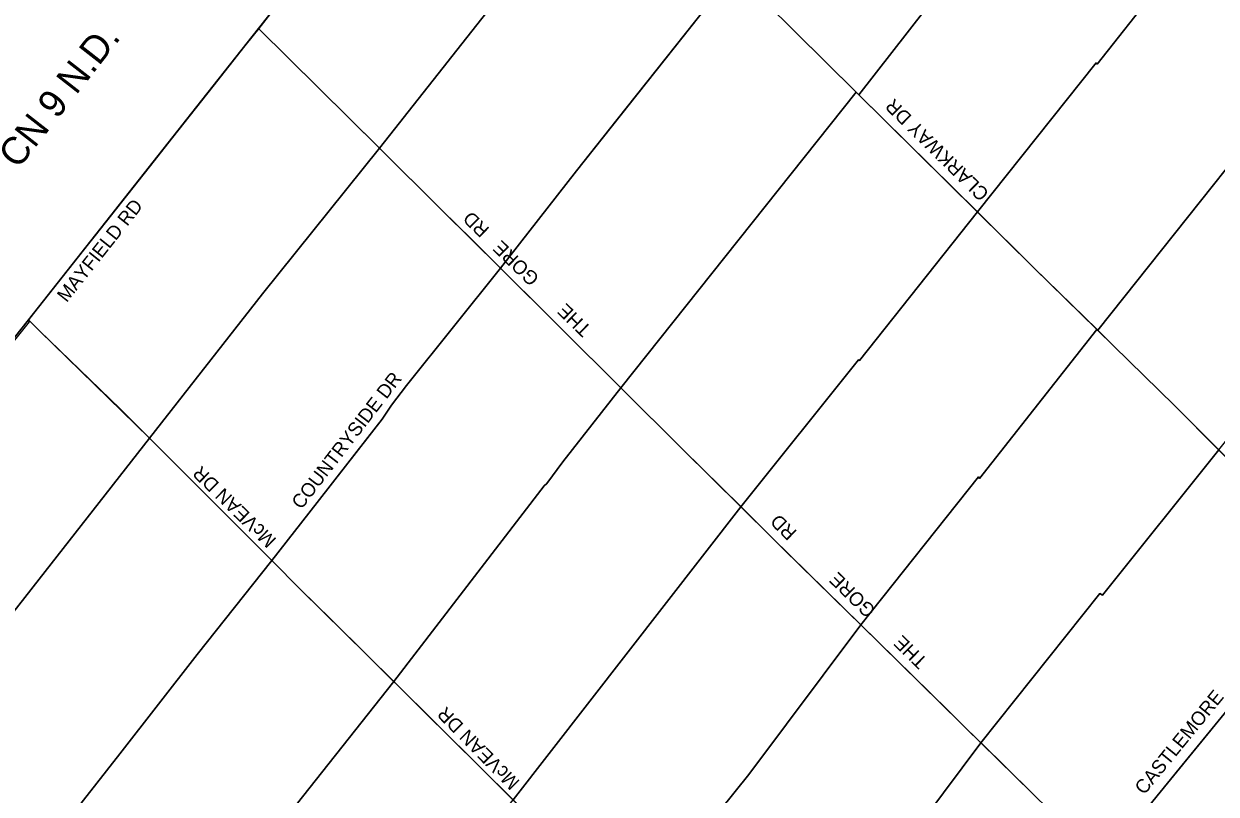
# Model space of a CAD drawing. Extents: x 589464 to 611048, y 4827729 to 4855916.
# Drawn here: x 601490 to 605814, y 4849847 to 4852641 of the extents above; entities that cross this region are included whole.
import ezdxf

# ---------------------------------------------------------------- set-up
doc = ezdxf.new("R2010")
doc.units = 0
for name, color, linetype in [('GIS_LOT_CONCESSION', 7, 'Continuous'), ('GIS_MAJOR_ARTERIAL_STREETS', 7, 'Continuous'), ('GIS_MUN_BDRY', 7, 'Continuous'), ('GIS_TX_LOT_CONCESSION', 7, 'Continuous'), ('GIS_TX_MAJOR_ARTERIAL_STREETS', 7, 'Continuous')]:
    doc.layers.add(name, color=color, linetype=linetype)

msp = doc.modelspace()

# ---------------------------------------------------------------- linework, layer by layer
at = {"layer": 'GIS_LOT_CONCESSION'}
for points in [[(604923.8, 4853910.8), (604066.9, 4852830.6), (604508.8, 4852392.7), (604518.3, 4852383.5), (605355.2, 4853459.1), (605369.9, 4853471.1), (605007.7, 4853827.3)], [(603190.8, 4853700.3), (602990.8, 4853446.6), (602835.2, 4853249.2), (602621.6, 4852978.7), (602341.6, 4852624.7), (602779.4, 4852190.6), (603626.1, 4853264.3), (603618.3, 4853272)], [(605369.9, 4853471.1), (605355.2, 4853459.1), (604518.3, 4852383.5), (604947.7, 4851958.7), (605378.2, 4852500), (605382.7, 4852494.8), (605810.1, 4853038.2)], [(603626.1, 4853264.3), (602779.4, 4852190.6), (603007.6, 4851964.4), (603218.9, 4851755.4), (603494.1, 4852107.8), (604066.9, 4852830.6)], [(605810.1, 4853038.2), (605382.7, 4852494.8), (605378.2, 4852500), (604947.7, 4851958.7), (605152, 4851755.8), (605380.9, 4851532.5), (605384.1, 4851529.4), (606265.5, 4852638), (606259.3, 4852654.1), (606231.2, 4852644.4), (606216.3, 4852644.1), (606203.5, 4852651.3)], [(604066.9, 4852830.6), (603494.1, 4852107.8), (603218.9, 4851755.4), (603436, 4851538.5), (603655.4, 4851320.8), (604508.8, 4852392.7)], [(606265.5, 4852638), (605384.1, 4851529.4), (605441.8, 4851473.2), (605662.2, 4851256.7), (605822.8, 4851096), (606550.8, 4852008), (606404.2, 4852337.5)], [(602341.6, 4852624.7), (601507, 4851567.3), (601546.6, 4851527.5), (601945.9, 4851138.1), (602355, 4851661.7), (602779.4, 4852190.6)], [(604508.8, 4852392.7), (603655.4, 4851320.8), (603880.3, 4851097.5), (604089.7, 4850889.6), (604516.9, 4851422.8), (604520.9, 4851419.5), (604947.7, 4851958.7), (604518.3, 4852383.5)], [(602779.4, 4852190.6), (602355, 4851661.7), (601945.9, 4851138.1), (602389.2, 4850695), (602553.4, 4850904.3), (602789.2, 4851206.8), (602823.7, 4851258.1), (602877.7, 4851328.7), (603218.9, 4851755.4), (603007.6, 4851964.4)], [(604947.7, 4851958.7), (604520.9, 4851419.5), (604516.9, 4851422.8), (604089.7, 4850889.6), (604203.6, 4850776.6), (604525, 4850460.9), (604951.8, 4850997.5), (604954.9, 4850992.5), (605380.9, 4851532.5), (605152, 4851755.8)], [(603218.9, 4851755.4), (602877.7, 4851328.7), (602823.7, 4851258.1), (602789.2, 4851206.8), (602553.4, 4850904.3), (602389.2, 4850695), (602493.1, 4850589.9), (602733.7, 4850352.8), (602831.7, 4850255.4), (603376.5, 4850965.2), (603386.7, 4850973.6), (603444.9, 4851052.5), (603655.4, 4851320.8), (603436, 4851538.5)], [(601507, 4851567.3), (600644.5, 4850479), (600817.2, 4850322.1), (600872.8, 4850272.2), (600950.1, 4850193.3), (601093, 4850049.1), (601945.9, 4851138.1), (601546.6, 4851527.5)], [(605380.9, 4851532.5), (604954.9, 4850992.5), (604951.8, 4850997.5), (604525, 4850460.9), (604960.9, 4850032.9), (605392.3, 4850574.7), (605401.7, 4850568.2), (605822.8, 4851096), (605662.2, 4851256.7), (605441.8, 4851473.2), (605384.1, 4851529.4)], [(603655.4, 4851320.8), (603444.9, 4851052.5), (603386.7, 4850973.6), (603376.5, 4850965.2), (602831.7, 4850255.4), (603143.2, 4849945.9), (603264, 4849825.9), (604089.7, 4850889.6), (603880.3, 4851097.5)], [(601945.9, 4851138.1), (601093, 4850049.1), (601158, 4849983.5), (601539.4, 4849612.8), (601838.7, 4849993.2), (602119.1, 4850353.1), (602389.2, 4850695)], [(605822.8, 4851096), (605401.7, 4850568.2), (605392.3, 4850574.7), (604960.9, 4850032.9), (605146.8, 4849850.3), (605402.5, 4849599.3), (605636.7, 4849886.4), (605853, 4850151.5), (605909.2, 4850221.4), (606059.3, 4850405.1), (606263.4, 4850655.1)], [(604089.7, 4850889.6), (603264, 4849825.9), (603698.1, 4849394.3), (604119.2, 4849918.3), (604525, 4850460.9), (604203.6, 4850776.6)], [(602389.2, 4850695), (602119.1, 4850353.1), (601838.7, 4849993.2), (601539.4, 4849612.8), (601758.4, 4849398.3), (601981, 4849178.3), (602407.8, 4849712.6), (602408.6, 4849721.2), (602831.7, 4850255.4), (602733.7, 4850352.8), (602493.1, 4850589.9)], [(606263.4, 4850655.1), (606059.3, 4850405.1), (605909.2, 4850221.4), (605853, 4850151.5), (605636.7, 4849886.4), (605402.5, 4849599.3), (605459.7, 4849543.2), (605731.1, 4849276.7), (605754.5, 4849253.9), (605847.3, 4849162.4), (606263.8, 4849697.8), (606277.4, 4849687.9), (606705.3, 4850209.7), (606689.9, 4850224.7), (606659, 4850255.9), (606480.1, 4850436.4), (606476.6, 4850439.9)], [(604525, 4850460.9), (604119.2, 4849918.3), (603698.1, 4849394.3), (603847.6, 4849245.6), (604134.9, 4848960.3), (604551.1, 4849483.7), (604960.9, 4850032.9)], [(602831.7, 4850255.4), (602408.6, 4849721.2), (602407.8, 4849712.6), (601981, 4849178.3), (602061, 4849099.2), (602127.4, 4849033.3), (602197.6, 4848963.5), (602212.2, 4848949), (602268.9, 4848892.6), (602388, 4848775.5), (602415.7, 4848748.2), (603264, 4849825.9), (603143.2, 4849945.9)], [(604960.9, 4850032.9), (604551.1, 4849483.7), (604134.9, 4848960.3), (604201.5, 4848893), (604569.5, 4848520.9), (604871.6, 4848899.8), (604964.1, 4849033.1), (605108.4, 4849223), (605402.5, 4849599.3), (605146.8, 4849850.3)]]:
    msp.add_lwpolyline(points, close=True, dxfattribs=at)
at = {"layer": 'GIS_MAJOR_ARTERIAL_STREETS'}
for points in [[(602341.6, 4852624.7), (602621.6, 4852978.7)], [(603641.7, 4852294), (604066.9, 4852830.6)], [(606263.4, 4850655.1), (605822.4, 4851096.5), (605662.2, 4851256.7), (605441.8, 4851473.2), (605384.4, 4851529.1), (605381.6, 4851531.9), (605152, 4851755.8), (604946.5, 4851959.3), (604509.6, 4852392.1), (604066.9, 4852830.6)], [(601507, 4851567.3), (602135.8, 4852364), (602341.6, 4852624.7)], [(603007.6, 4851964.4), (602777.3, 4852192.7), (602341.6, 4852624.7)], [(603494.1, 4852107.8), (603641.7, 4852294)], [(603218.9, 4851755.4), (603494.1, 4852107.8)], [(603218.9, 4851755.4), (603166.7, 4851807.1), (603113.3, 4851859.9), (603007.6, 4851964.4)], [(602823.7, 4851258.1), (602877.7, 4851328.7), (602963.6, 4851436.2), (603218.9, 4851755.4)], [(603436, 4851538.5), (603385.3, 4851588.8), (603218.9, 4851755.4)], [(600644.5, 4850479), (601075.7, 4851023.1), (601502.4, 4851561.6)], [(601502.4, 4851561.6), (601507, 4851567.3)], [(602389.2, 4850695), (601945.4, 4851138.5), (601839.4, 4851244.5), (601546.6, 4851527.5), (601507, 4851567.3)], [(603880.3, 4851097.5), (603436, 4851538.5)], [(602553.4, 4850904.3), (602737.3, 4851140.2), (602789.2, 4851206.8), (602823.7, 4851258.1)], [(604203.6, 4850776.6), (604089.5, 4850889.8), (603880.3, 4851097.5)], [(602389.2, 4850695), (602432.4, 4850750), (602553.4, 4850904.3)], [(604841.3, 4850150.3), (604524, 4850461.9), (604482, 4850503.1), (604244, 4850736.8), (604203.6, 4850776.6)], [(602119.1, 4850353.1), (602389.2, 4850695)], [(602493.1, 4850589.9), (602389.2, 4850695)], [(602733.7, 4850352.8), (602604.4, 4850479.9), (602493.1, 4850589.9)], [(601838.7, 4849993.2), (601962.3, 4850151.8), (602119.1, 4850353.1)], [(603143.2, 4849946), (602939.4, 4850148.4), (602733.7, 4850352.8)], [(605402.5, 4849599.3), (605146.8, 4849850.3), (604962.2, 4850031.6), (604961.8, 4850032), (604907.5, 4850085.4), (604841.3, 4850150.3)], [(605636.6, 4849886.5), (605668.6, 4849925.6), (605853, 4850151.5)], [(601539.4, 4849612.8), (601838.7, 4849993.2)], [(603847.6, 4849245.6), (603697.6, 4849394.8), (603143.2, 4849946)], [(605402.5, 4849599.3), (605636.6, 4849886.5)]]:
    msp.add_lwpolyline(points, dxfattribs=at)
at = {"layer": 'GIS_MUN_BDRY'}
for p, q in [((602384.7, 4852678.7), (602341.7, 4852624.7)), ((602341.7, 4852624.7), (602291.7, 4852561)), ((602291.7, 4852561), (602176, 4852414)), ((602176, 4852414), (602029.3, 4852228.3)), ((602029.3, 4852228.3), (601944.7, 4852121.3)), ((601944.7, 4852121.3), (601826, 4851971.3)), ((601826, 4851971.3), (601748.3, 4851873.3)), ((601748.3, 4851873.3), (601684.7, 4851793)), ((601684.7, 4851793), (601609, 4851697)), ((601609, 4851697), (601537.3, 4851606.7)), ((601537.3, 4851606.7), (601504.7, 4851564)), ((600644.7, 4850478.8), (601510.2, 4851560)), ((601510.2, 4851560), (601504.7, 4851564))]:
    msp.add_line(p, q, dxfattribs=at)

# ---------------------------------------------------------------- texts
at = {"layer": 'GIS_TX_LOT_CONCESSION'}
msp.add_text('CN 9 N.D.', height=100, rotation=52, dxfattribs=at).set_placement((601469.3, 4852111.1))
at = {"layer": 'GIS_TX_MAJOR_ARTERIAL_STREETS'}
for s, height, rotation, p in [('CLARKWAY DR', 49.998, 135.3894, (604993.5, 4852028.8)), ('MAYFIELD RD', 49.998, 51.5842, (601645.4, 4851627.9)), ('THE       GORE   RD', 49.998, 135.7283, (603551.5, 4851537.4)), ('COUNTRYSIDE DR', 49.998, 52.3809, (602496.4, 4850877)), ('McVEAN DR', 50, 135.6208, (602408.9, 4850771.3)), ('THE       GORE           RD', 49.998, 135.5019, (604770.6, 4850333)), ('CASTLEMORE     RD', 49.998, 50.7414, (605552.6, 4849841.8)), ('McVEAN DR', 50, 134.5287, (603291.4, 4849892.7))]:
    msp.add_text(s, height=height, rotation=rotation, dxfattribs=at).set_placement(p)

doc.saveas('drawing.dxf')
